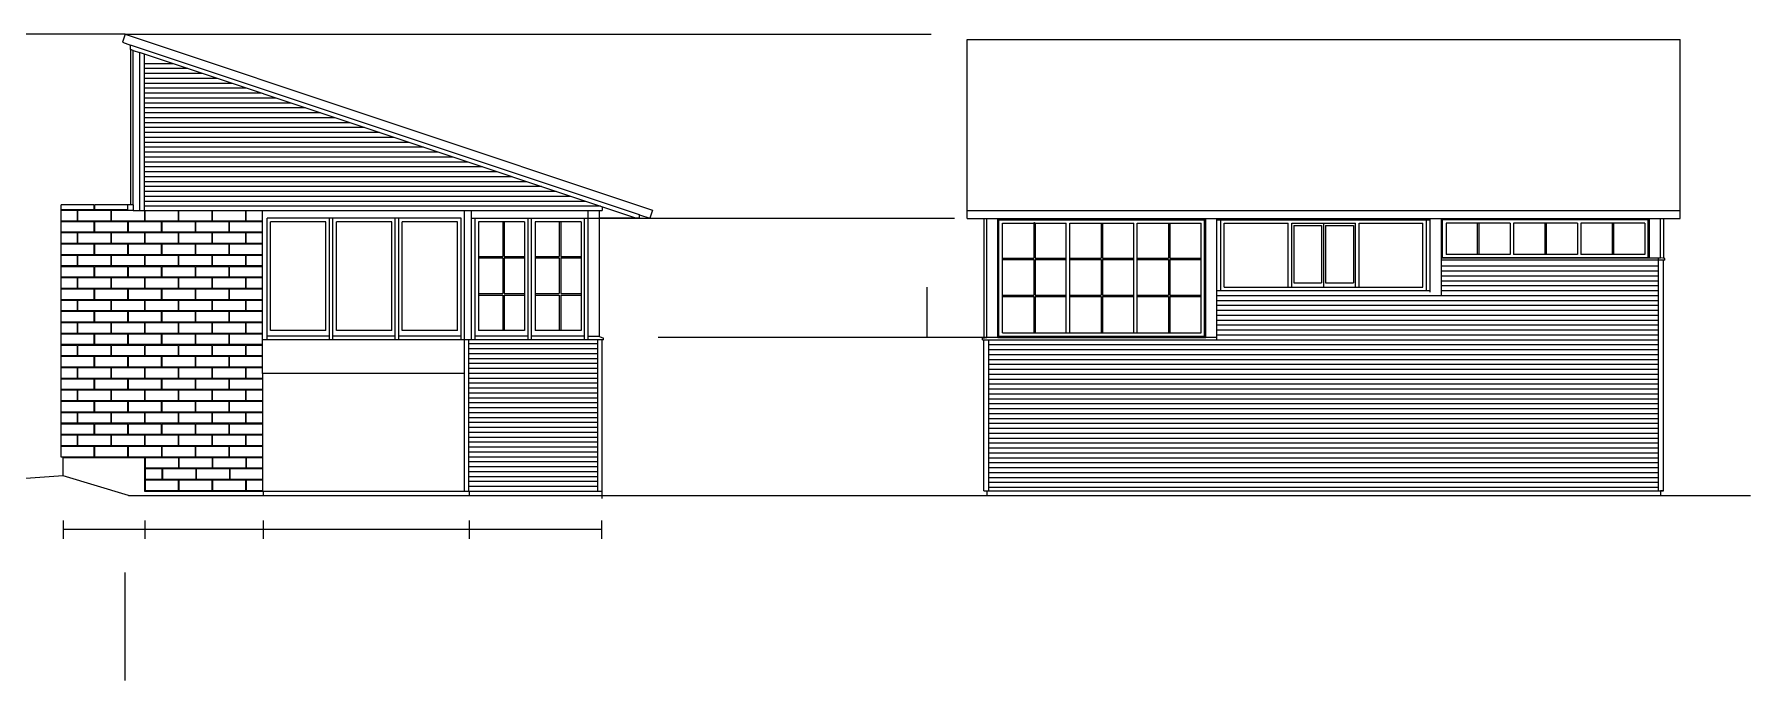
# Model space of a CAD drawing. Header units: inches. Extents: x 683 to 4751, y 1372 to 3815.
# Drawn here: x 3528 to 4751, y 1683 to 2143 of the extents above; entities that cross this region are included whole.
import ezdxf

# ---------------------------------------------------------------- set-up
doc = ezdxf.new("R2010")
doc.units = ezdxf.units.IN
doc.header["$MEASUREMENT"] = 0
for name, color, linetype in [('blocks', 251, 'Continuous'), ('e1', 253, 'Continuous'), ('e2', 251, 'Continuous'), ('glass', 172, 'Continuous'), ('millwork', 40, 'Continuous'), ('walls', 7, 'Continuous')]:
    doc.layers.add(name, color=color, linetype=linetype)

msp = doc.modelspace()

# ---------------------------------------------------------------- linework, layer by layer
at = {"layer": 'blocks'}
for p, q in [((3570.8, 2018.2), (3547.3, 2018.2)), ((3558.6, 2017.7), (3547.3, 2017.7)), ((3558.6, 2017.7), (3558.6, 2010.2)), ((3582.6, 2017.7), (3559.1, 2017.7)), ((3559.1, 2010.2), (3559.1, 2017.7)), ((3570.8, 2018.2), (3570.8, 2021.7)), ((3571.3, 2018.2), (3571.3, 2021.7)), ((3594.8, 2018.2), (3571.3, 2018.2)), ((3582.6, 2017.7), (3582.6, 2010.2)), ((3583.1, 2010.2), (3583.1, 2017.7)), ((3598.6, 2017.7), (3583.1, 2017.7)), ((3594.8, 2018.2), (3594.8, 2021.7)), ((3606.6, 2017.7), (3606.6, 2010.2)), ((3607.1, 2010.2), (3607.1, 2017.7)), ((3630.6, 2017.7), (3630.6, 2010.2)), ((3631.1, 2010.2), (3631.1, 2017.7)), ((3654.6, 2017.7), (3654.6, 2010.2)), ((3655.1, 2010.2), (3655.1, 2017.7)), ((3678.6, 2017.7), (3678.6, 2010.2)), ((3679.1, 2010.2), (3679.1, 2017.7)), ((3558.6, 2010.2), (3547.3, 2010.2)), ((3570.8, 2009.7), (3547.3, 2009.7)), ((3582.6, 2010.2), (3559.1, 2010.2)), ((3570.8, 2002.2), (3570.8, 2009.7)), ((3571.3, 2002.2), (3571.3, 2009.7)), ((3594.8, 2009.7), (3571.3, 2009.7)), ((3606.6, 2010.2), (3583.1, 2010.2)), ((3594.8, 2002.2), (3594.8, 2009.7)), ((3618.8, 2009.7), (3595.3, 2009.7)), ((3595.3, 2002.2), (3595.3, 2009.7)), ((3630.6, 2010.2), (3607.1, 2010.2)), ((3618.8, 2002.2), (3618.8, 2009.7)), ((3642.8, 2009.7), (3619.3, 2009.7)), ((3619.3, 2002.2), (3619.3, 2009.7)), ((3654.6, 2010.2), (3631.1, 2010.2)), ((3642.8, 2009.7), (3642.8, 2002.2)), ((3643.3, 2002.2), (3643.3, 2009.7)), ((3666.8, 2009.7), (3643.3, 2009.7)), ((3678.6, 2010.2), (3655.1, 2010.2)), ((3666.8, 2009.7), (3666.8, 2002.2)), ((3690.8, 2009.7), (3667.3, 2009.7)), ((3667.3, 2002.2), (3667.3, 2009.7)), ((3690.8, 2010.2), (3679.1, 2010.2)), ((3570.8, 2002.2), (3547.3, 2002.2)), ((3558.6, 2001.7), (3547.3, 2001.7)), ((3558.6, 1994.2), (3547.3, 1994.2)), ((3570.8, 1993.7), (3547.3, 1993.7)), ((3558.6, 2001.7), (3558.6, 1994.2)), ((3582.6, 2001.7), (3559.1, 2001.7)), ((3559.1, 1994.2), (3559.1, 2001.7)), ((3582.6, 1994.2), (3559.1, 1994.2)), ((3570.8, 1986.2), (3570.8, 1993.7)), ((3594.8, 2002.2), (3571.3, 2002.2)), ((3571.3, 1986.2), (3571.3, 1993.7)), ((3594.8, 1993.7), (3571.3, 1993.7)), ((3582.6, 2001.7), (3582.6, 1994.2)), ((3606.6, 2001.7), (3583.1, 2001.7)), ((3583.1, 1994.2), (3583.1, 2001.7)), ((3606.6, 1994.2), (3583.1, 1994.2)), ((3594.8, 1986.2), (3594.8, 1993.7)), ((3618.8, 2002.2), (3595.3, 2002.2)), ((3618.8, 1993.7), (3595.3, 1993.7)), ((3595.3, 1986.2), (3595.3, 1993.7)), ((3606.6, 2001.7), (3606.6, 1994.2)), ((3607.1, 1994.2), (3607.1, 2001.7)), ((3630.6, 2001.7), (3607.1, 2001.7)), ((3630.6, 1994.2), (3607.1, 1994.2)), ((3618.8, 1986.2), (3618.8, 1993.7)), ((3642.8, 2002.2), (3619.3, 2002.2)), ((3642.8, 1993.7), (3619.3, 1993.7)), ((3619.3, 1986.2), (3619.3, 1993.7)), ((3630.6, 2001.7), (3630.6, 1994.2)), ((3654.6, 2001.7), (3631.1, 2001.7)), ((3631.1, 1994.2), (3631.1, 2001.7)), ((3654.6, 1994.2), (3631.1, 1994.2)), ((3642.8, 1993.7), (3642.8, 1986.2)), ((3666.8, 2002.2), (3643.3, 2002.2)), ((3643.3, 1986.2), (3643.3, 1993.7)), ((3666.8, 1993.7), (3643.3, 1993.7)), ((3654.6, 2001.7), (3654.6, 1994.2)), ((3678.6, 2001.7), (3655.1, 2001.7)), ((3655.1, 1994.2), (3655.1, 2001.7)), ((3678.6, 1994.2), (3655.1, 1994.2)), ((3666.8, 1993.7), (3666.8, 1986.2)), ((3690.8, 2002.2), (3667.3, 2002.2)), ((3690.8, 1993.7), (3667.3, 1993.7)), ((3667.3, 1986.2), (3667.3, 1993.7)), ((3678.6, 2001.7), (3678.6, 1994.2)), ((3690.8, 2001.7), (3679.1, 2001.7)), ((3679.1, 1994.2), (3679.1, 2001.7)), ((3690.8, 1994.2), (3679.1, 1994.2)), ((3570.8, 1986.2), (3547.3, 1986.2)), ((3558.6, 1985.7), (3547.3, 1985.7)), ((3558.6, 1985.7), (3558.6, 1978.2)), ((3582.6, 1985.7), (3559.1, 1985.7)), ((3559.1, 1978.2), (3559.1, 1985.7)), ((3594.8, 1986.2), (3571.3, 1986.2)), ((3582.6, 1985.7), (3582.6, 1978.2)), ((3606.6, 1985.7), (3583.1, 1985.7)), ((3583.1, 1978.2), (3583.1, 1985.7)), ((3618.8, 1986.2), (3595.3, 1986.2)), ((3606.6, 1985.7), (3606.6, 1978.2)), ((3607.1, 1978.2), (3607.1, 1985.7)), ((3630.6, 1985.7), (3607.1, 1985.7)), ((3642.8, 1986.2), (3619.3, 1986.2)), ((3630.6, 1985.7), (3630.6, 1978.2)), ((3654.6, 1985.7), (3631.1, 1985.7)), ((3631.1, 1978.2), (3631.1, 1985.7)), ((3666.8, 1986.2), (3643.3, 1986.2)), ((3654.6, 1985.7), (3654.6, 1978.2)), ((3678.6, 1985.7), (3655.1, 1985.7)), ((3655.1, 1978.2), (3655.1, 1985.7)), ((3690.8, 1986.2), (3667.3, 1986.2)), ((3678.6, 1985.7), (3678.6, 1978.2)), ((3690.8, 1985.7), (3679.1, 1985.7)), ((3679.1, 1978.2), (3679.1, 1985.7)), ((3558.6, 1978.2), (3547.3, 1978.2)), ((3570.8, 1977.7), (3547.3, 1977.7)), ((3570.8, 1970.2), (3547.3, 1970.2)), ((3558.6, 1969.7), (3547.3, 1969.7)), ((3558.6, 1969.7), (3558.6, 1962.2)), ((3582.6, 1978.2), (3559.1, 1978.2)), ((3582.6, 1969.7), (3559.1, 1969.7)), ((3559.1, 1962.2), (3559.1, 1969.7)), ((3570.8, 1970.2), (3570.8, 1977.7)), ((3571.3, 1970.2), (3571.3, 1977.7)), ((3594.8, 1977.7), (3571.3, 1977.7)), ((3594.8, 1970.2), (3571.3, 1970.2)), ((3582.6, 1969.7), (3582.6, 1962.2)), ((3606.6, 1978.2), (3583.1, 1978.2)), ((3606.6, 1969.7), (3583.1, 1969.7)), ((3583.1, 1962.2), (3583.1, 1969.7)), ((3594.8, 1970.2), (3594.8, 1977.7)), ((3618.8, 1977.7), (3595.3, 1977.7)), ((3595.3, 1970.2), (3595.3, 1977.7)), ((3618.8, 1970.2), (3595.3, 1970.2)), ((3606.6, 1969.7), (3606.6, 1962.2)), ((3630.6, 1978.2), (3607.1, 1978.2)), ((3607.1, 1962.2), (3607.1, 1969.7)), ((3630.6, 1969.7), (3607.1, 1969.7)), ((3618.8, 1970.2), (3618.8, 1977.7)), ((3619.3, 1970.2), (3619.3, 1977.7)), ((3642.8, 1977.7), (3619.3, 1977.7)), ((3642.8, 1970.2), (3619.3, 1970.2)), ((3630.6, 1969.7), (3630.6, 1962.2)), ((3654.6, 1978.2), (3631.1, 1978.2)), ((3654.6, 1969.7), (3631.1, 1969.7)), ((3631.1, 1962.2), (3631.1, 1969.7)), ((3642.8, 1977.7), (3642.8, 1970.2)), ((3643.3, 1970.2), (3643.3, 1977.7)), ((3666.8, 1977.7), (3643.3, 1977.7)), ((3666.8, 1970.2), (3643.3, 1970.2)), ((3654.6, 1969.7), (3654.6, 1962.2)), ((3678.6, 1978.2), (3655.1, 1978.2)), ((3678.6, 1969.7), (3655.1, 1969.7)), ((3655.1, 1962.2), (3655.1, 1969.7)), ((3666.8, 1977.7), (3666.8, 1970.2)), ((3690.8, 1977.7), (3667.3, 1977.7)), ((3667.3, 1970.2), (3667.3, 1977.7)), ((3690.8, 1970.2), (3667.3, 1970.2)), ((3678.6, 1969.7), (3678.6, 1962.2)), ((3690.8, 1978.2), (3679.1, 1978.2)), ((3690.8, 1969.7), (3679.1, 1969.7)), ((3679.1, 1962.2), (3679.1, 1969.7)), ((3558.6, 1962.2), (3547.3, 1962.2)), ((3570.8, 1961.7), (3547.3, 1961.7)), ((3582.6, 1962.2), (3559.1, 1962.2)), ((3570.8, 1954.2), (3570.8, 1961.7)), ((3571.3, 1954.2), (3571.3, 1961.7)), ((3594.8, 1961.7), (3571.3, 1961.7)), ((3606.6, 1962.2), (3583.1, 1962.2)), ((3594.8, 1954.2), (3594.8, 1961.7)), ((3618.8, 1961.7), (3595.3, 1961.7)), ((3595.3, 1954.2), (3595.3, 1961.7)), ((3630.6, 1962.2), (3607.1, 1962.2)), ((3618.8, 1954.2), (3618.8, 1961.7)), ((3642.8, 1961.7), (3619.3, 1961.7)), ((3619.3, 1954.2), (3619.3, 1961.7)), ((3654.6, 1962.2), (3631.1, 1962.2)), ((3642.8, 1961.7), (3642.8, 1954.2)), ((3643.3, 1954.2), (3643.3, 1961.7)), ((3666.8, 1961.7), (3643.3, 1961.7)), ((3678.6, 1962.2), (3655.1, 1962.2)), ((3666.8, 1961.7), (3666.8, 1954.2)), ((3690.8, 1961.7), (3667.3, 1961.7)), ((3667.3, 1954.2), (3667.3, 1961.7)), ((3690.8, 1962.2), (3679.1, 1962.2)), ((3570.8, 1954.2), (3547.3, 1954.2)), ((3558.6, 1953.7), (3547.3, 1953.7)), ((3558.6, 1946.2), (3547.3, 1946.2)), ((3570.8, 1945.7), (3547.3, 1945.7)), ((3558.6, 1953.7), (3558.6, 1946.2)), ((3582.6, 1953.7), (3559.1, 1953.7)), ((3559.1, 1946.2), (3559.1, 1953.7)), ((3582.6, 1946.2), (3559.1, 1946.2)), ((3570.8, 1938.2), (3570.8, 1945.7)), ((3594.8, 1954.2), (3571.3, 1954.2)), ((3571.3, 1938.2), (3571.3, 1945.7)), ((3594.8, 1945.7), (3571.3, 1945.7)), ((3582.6, 1953.7), (3582.6, 1946.2)), ((3606.6, 1953.7), (3583.1, 1953.7)), ((3583.1, 1946.2), (3583.1, 1953.7)), ((3606.6, 1946.2), (3583.1, 1946.2)), ((3594.8, 1938.2), (3594.8, 1945.7)), ((3618.8, 1954.2), (3595.3, 1954.2)), ((3618.8, 1945.7), (3595.3, 1945.7)), ((3595.3, 1938.2), (3595.3, 1945.7)), ((3606.6, 1953.7), (3606.6, 1946.2)), ((3607.1, 1946.2), (3607.1, 1953.7)), ((3630.6, 1953.7), (3607.1, 1953.7)), ((3630.6, 1946.2), (3607.1, 1946.2)), ((3618.8, 1938.2), (3618.8, 1945.7)), ((3642.8, 1954.2), (3619.3, 1954.2)), ((3642.8, 1945.7), (3619.3, 1945.7)), ((3619.3, 1938.2), (3619.3, 1945.7)), ((3630.6, 1953.7), (3630.6, 1946.2)), ((3654.6, 1953.7), (3631.1, 1953.7)), ((3631.1, 1946.2), (3631.1, 1953.7)), ((3654.6, 1946.2), (3631.1, 1946.2)), ((3642.8, 1945.7), (3642.8, 1938.2)), ((3666.8, 1954.2), (3643.3, 1954.2)), ((3643.3, 1938.2), (3643.3, 1945.7)), ((3666.8, 1945.7), (3643.3, 1945.7)), ((3654.6, 1953.7), (3654.6, 1946.2)), ((3678.6, 1953.7), (3655.1, 1953.7)), ((3655.1, 1946.2), (3655.1, 1953.7)), ((3678.6, 1946.2), (3655.1, 1946.2)), ((3666.8, 1945.7), (3666.8, 1938.2)), ((3690.8, 1954.2), (3667.3, 1954.2)), ((3690.8, 1945.7), (3667.3, 1945.7)), ((3667.3, 1938.2), (3667.3, 1945.7)), ((3678.6, 1953.7), (3678.6, 1946.2)), ((3690.8, 1953.7), (3679.1, 1953.7)), ((3679.1, 1946.2), (3679.1, 1953.7)), ((3690.8, 1946.2), (3679.1, 1946.2)), ((3570.8, 1938.2), (3547.3, 1938.2)), ((3558.6, 1937.7), (3547.3, 1937.7)), ((3558.6, 1937.7), (3558.6, 1930.2)), ((3582.6, 1937.7), (3559.1, 1937.7)), ((3559.1, 1930.2), (3559.1, 1937.7)), ((3594.8, 1938.2), (3571.3, 1938.2)), ((3582.6, 1937.7), (3582.6, 1930.2)), ((3606.6, 1937.7), (3583.1, 1937.7)), ((3583.1, 1930.2), (3583.1, 1937.7)), ((3618.8, 1938.2), (3595.3, 1938.2)), ((3606.6, 1937.7), (3606.6, 1930.2)), ((3607.1, 1930.2), (3607.1, 1937.7)), ((3630.6, 1937.7), (3607.1, 1937.7)), ((3642.8, 1938.2), (3619.3, 1938.2)), ((3630.6, 1937.7), (3630.6, 1930.2)), ((3654.6, 1937.7), (3631.1, 1937.7)), ((3631.1, 1930.2), (3631.1, 1937.7)), ((3666.8, 1938.2), (3643.3, 1938.2)), ((3654.6, 1937.7), (3654.6, 1930.2)), ((3678.6, 1937.7), (3655.1, 1937.7)), ((3655.1, 1930.2), (3655.1, 1937.7)), ((3690.8, 1938.2), (3667.3, 1938.2)), ((3678.6, 1937.7), (3678.6, 1930.2)), ((3690.8, 1937.7), (3679.1, 1937.7)), ((3679.1, 1930.2), (3679.1, 1937.7)), ((3558.6, 1930.2), (3547.3, 1930.2)), ((3570.8, 1929.7), (3547.3, 1929.7)), ((3570.8, 1922.2), (3547.3, 1922.2)), ((3558.6, 1921.7), (3547.3, 1921.7)), ((3558.6, 1921.7), (3558.6, 1914.2)), ((3582.6, 1930.2), (3559.1, 1930.2)), ((3582.6, 1921.7), (3559.1, 1921.7)), ((3559.1, 1914.2), (3559.1, 1921.7)), ((3570.8, 1922.2), (3570.8, 1929.7)), ((3571.3, 1922.2), (3571.3, 1929.7)), ((3594.8, 1929.7), (3571.3, 1929.7)), ((3594.8, 1922.2), (3571.3, 1922.2)), ((3582.6, 1921.7), (3582.6, 1914.2)), ((3606.6, 1930.2), (3583.1, 1930.2)), ((3606.6, 1921.7), (3583.1, 1921.7)), ((3583.1, 1914.2), (3583.1, 1921.7)), ((3594.8, 1922.2), (3594.8, 1929.7)), ((3618.8, 1929.7), (3595.3, 1929.7)), ((3595.3, 1922.2), (3595.3, 1929.7)), ((3618.8, 1922.2), (3595.3, 1922.2)), ((3606.6, 1921.7), (3606.6, 1914.2)), ((3630.6, 1930.2), (3607.1, 1930.2)), ((3607.1, 1914.2), (3607.1, 1921.7)), ((3630.6, 1921.7), (3607.1, 1921.7)), ((3618.8, 1922.2), (3618.8, 1929.7)), ((3642.8, 1929.7), (3619.3, 1929.7)), ((3619.3, 1922.2), (3619.3, 1929.7)), ((3642.8, 1922.2), (3619.3, 1922.2)), ((3630.6, 1921.7), (3630.6, 1914.2)), ((3654.6, 1930.2), (3631.1, 1930.2)), ((3654.6, 1921.7), (3631.1, 1921.7)), ((3631.1, 1914.2), (3631.1, 1921.7)), ((3642.8, 1929.7), (3642.8, 1922.2)), ((3643.3, 1922.2), (3643.3, 1929.7)), ((3666.8, 1929.7), (3643.3, 1929.7)), ((3666.8, 1922.2), (3643.3, 1922.2)), ((3654.6, 1921.7), (3654.6, 1914.2)), ((3678.6, 1930.2), (3655.1, 1930.2)), ((3678.6, 1921.7), (3655.1, 1921.7)), ((3655.1, 1914.2), (3655.1, 1921.7)), ((3666.8, 1929.7), (3666.8, 1922.2)), ((3690.8, 1929.7), (3667.3, 1929.7)), ((3667.3, 1922.2), (3667.3, 1929.7)), ((3690.8, 1922.2), (3667.3, 1922.2)), ((3678.6, 1921.7), (3678.6, 1914.2)), ((3690.8, 1930.2), (3679.1, 1930.2)), ((3690.8, 1921.7), (3679.1, 1921.7)), ((3679.1, 1914.2), (3679.1, 1921.7)), ((3558.6, 1914.2), (3547.3, 1914.2)), ((3570.8, 1913.7), (3547.3, 1913.7)), ((3582.6, 1914.2), (3559.1, 1914.2)), ((3570.8, 1906.2), (3570.8, 1913.7)), ((3571.3, 1906.2), (3571.3, 1913.7)), ((3594.8, 1913.7), (3571.3, 1913.7)), ((3606.6, 1914.2), (3583.1, 1914.2)), ((3594.8, 1906.2), (3594.8, 1913.7)), ((3618.8, 1913.7), (3595.3, 1913.7)), ((3595.3, 1906.2), (3595.3, 1913.7)), ((3630.6, 1914.2), (3607.1, 1914.2)), ((3618.8, 1906.2), (3618.8, 1913.7)), ((3642.8, 1913.7), (3619.3, 1913.7)), ((3619.3, 1906.2), (3619.3, 1913.7)), ((3654.6, 1914.2), (3631.1, 1914.2)), ((3642.8, 1913.7), (3642.8, 1906.2)), ((3643.3, 1906.2), (3643.3, 1913.7)), ((3666.8, 1913.7), (3643.3, 1913.7)), ((3678.6, 1914.2), (3655.1, 1914.2)), ((3666.8, 1913.7), (3666.8, 1906.2)), ((3690.8, 1913.7), (3667.3, 1913.7)), ((3667.3, 1906.2), (3667.3, 1913.7)), ((3690.8, 1914.2), (3679.1, 1914.2)), ((3570.8, 1906.2), (3547.3, 1906.2)), ((3558.6, 1905.7), (3547.3, 1905.7)), ((3558.6, 1898.2), (3547.3, 1898.2)), ((3570.8, 1897.7), (3547.3, 1897.7)), ((3558.6, 1905.7), (3558.6, 1898.2)), ((3559.1, 1898.2), (3559.1, 1905.7)), ((3582.6, 1905.7), (3559.1, 1905.7)), ((3582.6, 1898.2), (3559.1, 1898.2)), ((3570.8, 1890.2), (3570.8, 1897.7)), ((3594.8, 1906.2), (3571.3, 1906.2)), ((3571.3, 1890.2), (3571.3, 1897.7)), ((3594.8, 1897.7), (3571.3, 1897.7)), ((3582.6, 1905.7), (3582.6, 1898.2)), ((3583.1, 1898.2), (3583.1, 1905.7)), ((3606.6, 1905.7), (3583.1, 1905.7)), ((3606.6, 1898.2), (3583.1, 1898.2)), ((3594.8, 1890.2), (3594.8, 1897.7)), ((3618.8, 1906.2), (3595.3, 1906.2)), ((3618.8, 1897.7), (3595.3, 1897.7)), ((3595.3, 1890.2), (3595.3, 1897.7)), ((3606.6, 1905.7), (3606.6, 1898.2)), ((3607.1, 1898.2), (3607.1, 1905.7)), ((3630.6, 1905.7), (3607.1, 1905.7)), ((3630.6, 1898.2), (3607.1, 1898.2)), ((3618.8, 1890.2), (3618.8, 1897.7)), ((3642.8, 1906.2), (3619.3, 1906.2)), ((3642.8, 1897.7), (3619.3, 1897.7)), ((3619.3, 1890.2), (3619.3, 1897.7)), ((3630.6, 1905.7), (3630.6, 1898.2)), ((3631.1, 1898.2), (3631.1, 1905.7)), ((3654.6, 1905.7), (3631.1, 1905.7)), ((3654.6, 1898.2), (3631.1, 1898.2)), ((3642.8, 1897.7), (3642.8, 1890.2)), ((3666.8, 1906.2), (3643.3, 1906.2)), ((3643.3, 1890.2), (3643.3, 1897.7)), ((3666.8, 1897.7), (3643.3, 1897.7)), ((3654.6, 1905.7), (3654.6, 1898.2)), ((3655.1, 1898.2), (3655.1, 1905.7)), ((3678.6, 1905.7), (3655.1, 1905.7)), ((3678.6, 1898.2), (3655.1, 1898.2)), ((3666.8, 1897.7), (3666.8, 1890.2)), ((3690.8, 1906.2), (3667.3, 1906.2)), ((3690.8, 1897.7), (3667.3, 1897.7)), ((3667.3, 1890.2), (3667.3, 1897.7)), ((3678.6, 1905.7), (3678.6, 1898.2)), ((3679.1, 1898.2), (3679.1, 1905.7)), ((3690.8, 1905.7), (3679.1, 1905.7)), ((3690.8, 1898.2), (3679.1, 1898.2)), ((3570.8, 1890.2), (3547.3, 1890.2)), ((3558.6, 1889.7), (3547.3, 1889.7)), ((3558.6, 1889.7), (3558.6, 1882.2)), ((3582.6, 1889.7), (3559.1, 1889.7)), ((3559.1, 1882.2), (3559.1, 1889.7)), ((3594.8, 1890.2), (3571.3, 1890.2)), ((3582.6, 1889.7), (3582.6, 1882.2)), ((3606.6, 1889.7), (3583.1, 1889.7)), ((3583.1, 1882.2), (3583.1, 1889.7)), ((3618.8, 1890.2), (3595.3, 1890.2)), ((3606.6, 1889.7), (3606.6, 1882.2)), ((3607.1, 1882.2), (3607.1, 1889.7)), ((3630.6, 1889.7), (3607.1, 1889.7)), ((3642.8, 1890.2), (3619.3, 1890.2)), ((3630.6, 1889.7), (3630.6, 1882.2)), ((3654.6, 1889.7), (3631.1, 1889.7)), ((3631.1, 1882.2), (3631.1, 1889.7)), ((3666.8, 1890.2), (3643.3, 1890.2)), ((3654.6, 1889.7), (3654.6, 1882.2)), ((3678.6, 1889.7), (3655.1, 1889.7)), ((3655.1, 1882.2), (3655.1, 1889.7)), ((3690.8, 1890.2), (3667.3, 1890.2)), ((3678.6, 1889.7), (3678.6, 1882.2)), ((3690.8, 1889.7), (3679.1, 1889.7)), ((3679.1, 1882.2), (3679.1, 1889.7)), ((3558.6, 1882.2), (3547.3, 1882.2)), ((3570.8, 1881.7), (3547.3, 1881.7)), ((3570.8, 1874.2), (3547.3, 1874.2)), ((3558.6, 1873.7), (3547.3, 1873.7)), ((3558.6, 1873.7), (3558.6, 1866.2)), ((3582.6, 1882.2), (3559.1, 1882.2)), ((3582.6, 1873.7), (3559.1, 1873.7)), ((3559.1, 1866.2), (3559.1, 1873.7)), ((3570.8, 1874.2), (3570.8, 1881.7)), ((3571.3, 1874.2), (3571.3, 1881.7)), ((3594.8, 1881.7), (3571.3, 1881.7)), ((3594.8, 1874.2), (3571.3, 1874.2)), ((3582.6, 1873.7), (3582.6, 1866.2)), ((3606.6, 1882.2), (3583.1, 1882.2)), ((3606.6, 1873.7), (3583.1, 1873.7)), ((3583.1, 1866.2), (3583.1, 1873.7)), ((3594.8, 1874.2), (3594.8, 1881.7)), ((3618.8, 1881.7), (3595.3, 1881.7)), ((3595.3, 1874.2), (3595.3, 1881.7)), ((3618.8, 1874.2), (3595.3, 1874.2)), ((3606.6, 1873.7), (3606.6, 1866.2)), ((3630.6, 1882.2), (3607.1, 1882.2)), ((3607.1, 1866.2), (3607.1, 1873.7)), ((3630.6, 1873.7), (3607.1, 1873.7)), ((3618.8, 1874.2), (3618.8, 1881.7)), ((3642.8, 1881.7), (3619.3, 1881.7)), ((3619.3, 1874.2), (3619.3, 1881.7)), ((3642.8, 1874.2), (3619.3, 1874.2)), ((3630.6, 1873.7), (3630.6, 1866.2)), ((3654.6, 1882.2), (3631.1, 1882.2)), ((3654.6, 1873.7), (3631.1, 1873.7)), ((3631.1, 1866.2), (3631.1, 1873.7)), ((3642.8, 1881.7), (3642.8, 1874.2)), ((3643.3, 1874.2), (3643.3, 1881.7)), ((3666.8, 1881.7), (3643.3, 1881.7)), ((3666.8, 1874.2), (3643.3, 1874.2)), ((3654.6, 1873.7), (3654.6, 1866.2)), ((3678.6, 1882.2), (3655.1, 1882.2)), ((3678.6, 1873.7), (3655.1, 1873.7)), ((3655.1, 1866.2), (3655.1, 1873.7)), ((3666.8, 1881.7), (3666.8, 1874.2)), ((3690.8, 1881.7), (3667.3, 1881.7)), ((3667.3, 1874.2), (3667.3, 1881.7)), ((3690.8, 1874.2), (3667.3, 1874.2)), ((3678.6, 1873.7), (3678.6, 1866.2)), ((3690.8, 1882.2), (3679.1, 1882.2)), ((3690.8, 1873.7), (3679.1, 1873.7)), ((3679.1, 1866.2), (3679.1, 1873.7)), ((3558.6, 1866.2), (3547.3, 1866.2)), ((3570.8, 1865.7), (3547.3, 1865.7)), ((3570.8, 1858.2), (3547.3, 1858.2)), ((3582.6, 1866.2), (3559.1, 1866.2)), ((3570.8, 1858.2), (3570.8, 1865.7)), ((3571.3, 1858.2), (3571.3, 1865.7)), ((3594.8, 1865.7), (3571.3, 1865.7)), ((3594.8, 1858.2), (3571.3, 1858.2)), ((3606.6, 1866.2), (3583.1, 1866.2)), ((3594.8, 1858.2), (3594.8, 1865.7)), ((3618.8, 1865.7), (3595.3, 1865.7)), ((3595.3, 1858.2), (3595.3, 1865.7)), ((3618.8, 1858.2), (3595.3, 1858.2)), ((3630.6, 1866.2), (3607.1, 1866.2)), ((3618.8, 1858.2), (3618.8, 1865.7)), ((3642.8, 1865.7), (3619.3, 1865.7)), ((3619.3, 1858.2), (3619.3, 1865.7)), ((3642.8, 1858.2), (3619.3, 1858.2)), ((3654.6, 1866.2), (3631.1, 1866.2)), ((3642.8, 1865.7), (3642.8, 1858.2)), ((3643.3, 1858.2), (3643.3, 1865.7)), ((3666.8, 1865.7), (3643.3, 1865.7)), ((3666.8, 1858.2), (3643.3, 1858.2)), ((3678.6, 1866.2), (3655.1, 1866.2)), ((3666.8, 1865.7), (3666.8, 1858.2)), ((3690.8, 1865.7), (3667.3, 1865.7)), ((3667.3, 1858.2), (3667.3, 1865.7)), ((3690.8, 1858.2), (3667.3, 1858.2)), ((3690.8, 1866.2), (3679.1, 1866.2)), ((3558.6, 1857.7), (3547.3, 1857.7)), ((3558.6, 1850.2), (3547.3, 1850.2)), ((3570.8, 1849.7), (3547.3, 1849.7)), ((3558.6, 1857.7), (3558.6, 1850.2)), ((3582.6, 1857.7), (3559.1, 1857.7)), ((3559.1, 1850.2), (3559.1, 1857.7)), ((3582.6, 1850.2), (3559.1, 1850.2)), ((3570.8, 1842.2), (3570.8, 1849.7)), ((3571.3, 1842.2), (3571.3, 1849.7)), ((3594.8, 1849.7), (3571.3, 1849.7)), ((3582.6, 1857.7), (3582.6, 1850.2)), ((3606.6, 1857.7), (3583.1, 1857.7)), ((3583.1, 1850.2), (3583.1, 1857.7)), ((3606.6, 1850.2), (3583.1, 1850.2)), ((3594.8, 1842.2), (3594.8, 1849.7)), ((3618.8, 1849.7), (3595.3, 1849.7)), ((3595.3, 1842.2), (3595.3, 1849.7)), ((3606.6, 1857.7), (3606.6, 1850.2)), ((3607.1, 1850.2), (3607.1, 1857.7)), ((3630.6, 1857.7), (3607.1, 1857.7)), ((3630.6, 1850.2), (3607.1, 1850.2)), ((3618.8, 1849.7), (3618.8, 1842.2)), ((3642.8, 1849.7), (3619.3, 1849.7)), ((3619.3, 1842.2), (3619.3, 1849.7)), ((3630.6, 1857.7), (3630.6, 1850.2)), ((3654.6, 1857.7), (3631.1, 1857.7)), ((3631.1, 1850.2), (3631.1, 1857.7)), ((3654.6, 1850.2), (3631.1, 1850.2)), ((3642.8, 1849.7), (3642.8, 1842.2)), ((3643.3, 1842.2), (3643.3, 1849.7)), ((3666.8, 1849.7), (3643.3, 1849.7)), ((3654.6, 1857.7), (3654.6, 1850.2)), ((3678.6, 1857.7), (3655.1, 1857.7)), ((3655.1, 1850.2), (3655.1, 1857.7)), ((3678.6, 1850.2), (3655.1, 1850.2)), ((3666.8, 1849.7), (3666.8, 1842.2)), ((3690.8, 1849.7), (3667.3, 1849.7)), ((3667.3, 1842.2), (3667.3, 1849.7)), ((3678.6, 1857.7), (3678.6, 1850.2)), ((3679.1, 1850.2), (3679.1, 1857.7)), ((3690.8, 1857.7), (3679.1, 1857.7)), ((3690.8, 1850.2), (3679.1, 1850.2)), ((3570.8, 1842.2), (3547.3, 1842.2)), ((3594.8, 1842.2), (3571.3, 1842.2)), ((3618.8, 1842.2), (3595.3, 1842.2)), ((3607.3, 1834.2), (3607.3, 1841.7)), ((3630.8, 1841.7), (3607.3, 1841.7)), ((3630.8, 1834.2), (3607.3, 1834.2)), ((3607.3, 1826.2), (3607.3, 1833.7)), ((3619.1, 1833.7), (3607.3, 1833.7)), ((3619.1, 1833.7), (3619.1, 1826.2)), ((3642.8, 1842.2), (3619.3, 1842.2)), ((3619.6, 1826.2), (3619.6, 1833.7)), ((3643.1, 1833.7), (3619.6, 1833.7)), ((3630.8, 1841.7), (3630.8, 1834.2)), ((3654.8, 1841.7), (3631.3, 1841.7)), ((3631.3, 1834.2), (3631.3, 1841.7)), ((3654.8, 1834.2), (3631.3, 1834.2)), ((3643.1, 1833.7), (3643.1, 1826.2)), ((3666.8, 1842.2), (3643.3, 1842.2)), ((3643.6, 1826.2), (3643.6, 1833.7)), ((3667.1, 1833.7), (3643.6, 1833.7)), ((3654.8, 1841.7), (3654.8, 1834.2)), ((3678.8, 1841.7), (3655.3, 1841.7)), ((3655.3, 1834.2), (3655.3, 1841.7)), ((3678.8, 1834.2), (3655.3, 1834.2)), ((3667.1, 1833.7), (3667.1, 1826.2)), ((3690.8, 1842.2), (3667.3, 1842.2)), ((3690.8, 1833.7), (3667.6, 1833.7)), ((3667.6, 1826.2), (3667.6, 1833.7)), ((3678.8, 1841.7), (3678.8, 1834.2)), ((3679.3, 1834.2), (3679.3, 1841.7)), ((3690.8, 1841.7), (3679.3, 1841.7)), ((3690.8, 1834.2), (3679.3, 1834.2)), ((3619.1, 1826.2), (3607.3, 1826.2)), ((3607.3, 1818.2), (3607.3, 1825.7)), ((3630.8, 1825.7), (3607.3, 1825.7)), ((3643.1, 1826.2), (3619.6, 1826.2)), ((3630.8, 1818.2), (3630.8, 1825.7)), ((3654.8, 1825.7), (3631.3, 1825.7)), ((3631.3, 1818.2), (3631.3, 1825.7)), ((3667.1, 1826.2), (3643.6, 1826.2)), ((3654.8, 1818.2), (3654.8, 1825.7)), ((3678.8, 1825.7), (3655.3, 1825.7)), ((3655.3, 1818.2), (3655.3, 1825.7)), ((3690.8, 1826.2), (3667.6, 1826.2)), ((3678.8, 1818.2), (3678.8, 1825.7)), ((3679.3, 1818.2), (3679.3, 1825.7)), ((3690.8, 1825.7), (3679.3, 1825.7)), ((3630.8, 1818.2), (3607.3, 1818.2)), ((3654.8, 1818.2), (3631.3, 1818.2)), ((3678.8, 1818.2), (3655.3, 1818.2)), ((3690.8, 1818.2), (3679.3, 1818.2))]:
    msp.add_line(p, q, dxfattribs=at)
at = {"layer": 'e1'}
for p, q in [((3598.6, 2131.7), (3603.1, 2130.2)), ((3603.1, 2130.2), (3603.1, 2017.7)), ((3598.6, 2021.7), (3598.6, 2017.7)), ((3598.6, 2017.7), (3932.6, 2017.7)), ((3690.8, 1901.7), (3690.8, 2017.7)), ((3922.6, 1925.7), (3922.6, 2017.7)), ((3930.6, 2012.2), (3930.6, 2017.7)), ((4192.5, 2017.7), (4700.5, 2017.7)), ((3959.1, 2012.2), (3930.6, 2012.2)), ((4192.5, 2012), (4700.5, 2012)), ((4214.5, 1927.2), (4214.5, 2012)), ((4362.5, 1927.2), (4362.5, 2012)), ((4370.5, 1925.7), (4370.5, 2012)), ((4522.4, 1959.6), (4522.4, 2012)), ((4530.4, 1957), (4530.4, 2012)), ((4678.5, 1983.9), (4678.5, 2012)), ((4522.4, 1960.6), (4370.5, 1960.6)), ((3933.6, 1925.7), (3834.6, 1925.7)), ((3834.6, 1901.7), (3834.6, 1925.7)), ((4370.5, 1927.2), (4164, 1927.2)), ((4203.5, 1925.7), (4370.5, 1925.7)), ((4214.5, 1927.2), (4362.5, 1927.2))]:
    msp.add_line(p, q, dxfattribs=at)
at = {"layer": 'e2'}
for p, q in [((3959.1, 2014.7), (3596.6, 2135.5)), ((3596.6, 2132.3), (3596.6, 2021.7)), ((3957.2, 2012.1), (3603.1, 2130.2)), ((3606.6, 2017.7), (3606.6, 2129)), ((3626.9, 2122.2), (3606.6, 2122.2)), ((3637.4, 2118.7), (3606.6, 2118.7)), ((3647.9, 2115.2), (3606.6, 2115.2)), ((3658.4, 2111.7), (3606.6, 2111.7)), ((3668.9, 2108.2), (3606.6, 2108.2)), ((3679.4, 2104.7), (3606.6, 2104.7)), ((3689.9, 2101.2), (3606.6, 2101.2)), ((3700.4, 2097.7), (3606.6, 2097.7)), ((3710.9, 2094.2), (3606.6, 2094.2)), ((3721.4, 2090.7), (3606.6, 2090.7)), ((3731.9, 2087.2), (3606.6, 2087.2)), ((3742.4, 2083.7), (3606.6, 2083.7)), ((3752.9, 2080.2), (3606.6, 2080.2)), ((3763.4, 2076.7), (3606.6, 2076.7)), ((3773.9, 2073.2), (3606.6, 2073.2)), ((3784.4, 2069.7), (3606.6, 2069.7)), ((3794.9, 2066.2), (3606.6, 2066.2)), ((3805.4, 2062.7), (3606.6, 2062.7)), ((3815.9, 2059.2), (3606.6, 2059.2)), ((3826.4, 2055.7), (3606.6, 2055.7)), ((3836.9, 2052.2), (3606.6, 2052.2)), ((3847.4, 2048.7), (3606.6, 2048.7)), ((3857.9, 2045.2), (3606.6, 2045.2)), ((3868.4, 2041.7), (3606.6, 2041.7)), ((3878.9, 2038.2), (3606.6, 2038.2)), ((3889.4, 2034.7), (3606.6, 2034.7)), ((3899.9, 2031.2), (3606.6, 2031.2)), ((3910.4, 2027.7), (3606.6, 2027.7)), ((3920.9, 2024.2), (3606.6, 2024.2)), ((3931.4, 2020.7), (3606.6, 2020.7)), ((3834.6, 1925.7), (3834.6, 2017.7)), ((3839.6, 1925.7), (3839.6, 2017.7)), ((3932.6, 2020.3), (3932.6, 2017.7)), ((3832.1, 2012.2), (3693.9, 2012.2)), ((3693.9, 1925.7), (3693.9, 2012.2)), ((3735.8, 2009.7), (3696.4, 2009.7)), ((3696.4, 1932.2), (3696.4, 2009.7)), ((3735.8, 1932.2), (3735.8, 2009.7)), ((3738.3, 1925.7), (3738.3, 2012.2)), ((3740.8, 1925.7), (3740.8, 2012.2)), ((3743.3, 1932.2), (3743.3, 2009.7)), ((3782.7, 2009.7), (3743.3, 2009.7)), ((3782.7, 1932.2), (3782.7, 2009.7)), ((3785.2, 1925.7), (3785.2, 2012.2)), ((3787.7, 1925.7), (3787.7, 2012.2)), ((3790.2, 1932.2), (3790.2, 2009.7)), ((3829.6, 2009.7), (3790.2, 2009.7)), ((3790.2, 1932.2), (3790.2, 2009.7)), ((3829.6, 2009.7), (3790.2, 2009.7)), ((3829.6, 1932.2), (3829.6, 2009.7)), ((3829.6, 1932.2), (3829.6, 2009.7)), ((3832.1, 1925.7), (3832.1, 2012.2)), ((3839.6, 2012.2), (3920.1, 2012.2)), ((3842.1, 1925.7), (3842.1, 2012.2)), ((3844.6, 2009.7), (3844.6, 1932.2)), ((3877.3, 2009.7), (3844.6, 2009.7)), ((3861.8, 2009.7), (3861.8, 1984.9)), ((3862.8, 2009.7), (3862.8, 1984.9)), ((3877.3, 2009.7), (3877.3, 1932.2)), ((3879.8, 1925.8), (3879.8, 2012.2)), ((3882.3, 1925.8), (3882.3, 2012.2)), ((3884.8, 2009.7), (3884.8, 1932.2)), ((3917.6, 2009.7), (3884.8, 2009.7)), ((3902.1, 2009.7), (3902.1, 1984.9)), ((3903.1, 2009.7), (3903.1, 1984.9)), ((3917.6, 2009.7), (3917.6, 1932.2)), ((3920.1, 1925.7), (3920.1, 2012.2)), ((3920.1, 2012.2), (4183.6, 2012.2)), ((4204.5, 2012), (4204.5, 1926.9)), ((4214.5, 2011.1), (4362.5, 2011.1)), ((4215.2, 1928.2), (4215.2, 2011.1)), ((4217.7, 1930.7), (4217.7, 2008.6)), ((4217.7, 2008.6), (4263.2, 2008.6)), ((4240, 2008.6), (4240, 1983.8)), ((4241, 2008.6), (4241, 1983.8)), ((4263.2, 1930.7), (4263.2, 2008.6)), ((4265.7, 1930.7), (4265.7, 2008.6)), ((4265.7, 2008.6), (4311.2, 2008.6)), ((4288, 2008.6), (4288, 1983.8)), ((4289, 2008.6), (4289, 1983.8)), ((4311.2, 1930.7), (4311.2, 2008.6)), ((4313.7, 1930.7), (4313.7, 2008.6)), ((4313.7, 2008.6), (4359.2, 2008.6)), ((4336, 2008.6), (4336, 1983.8)), ((4337, 2008.6), (4337, 1983.8)), ((4359.2, 1930.7), (4359.2, 2008.6)), ((4361.7, 1928.2), (4361.7, 2011.1)), ((4370.5, 2011.1), (4522.4, 2011.1)), ((4373.2, 1960.6), (4373.2, 2011.1)), ((4375.7, 2008.6), (4421.2, 2008.6)), ((4375.7, 1963.1), (4375.7, 2008.6)), ((4421.2, 1963.1), (4421.2, 2008.6)), ((4423.7, 2008.6), (4469.2, 2008.6)), ((4423.7, 1963.1), (4423.7, 2008.6)), ((4425.2, 2007.1), (4425.2, 1966.1)), ((4425.2, 2007.1), (4444.9, 2007.1)), ((4444.9, 2007.1), (4444.9, 1966.1)), ((4446.4, 2008.6), (4446.4, 1963.1)), ((4447.9, 2007.1), (4447.9, 1966.1)), ((4447.9, 2007.1), (4467.7, 2007.1)), ((4467.7, 2007.1), (4467.7, 1966.1)), ((4469.2, 1963.1), (4469.2, 2008.6)), ((4471.7, 1963.1), (4471.7, 2008.6)), ((4471.7, 2008.6), (4517.2, 2008.6)), ((4517.2, 1963.1), (4517.2, 2008.6)), ((4519.7, 1960.6), (4519.7, 2011.1)), ((4678.5, 2011.1), (4530.5, 2011.1)), ((4531.2, 1983.9), (4531.2, 2011.1)), ((4579.2, 2008.6), (4533.7, 2008.6)), ((4533.7, 2008.6), (4533.7, 1986.4)), ((4555.9, 2008.6), (4555.9, 1986.4)), ((4556.9, 2008.6), (4556.9, 1986.4)), ((4579.2, 2008.6), (4579.2, 1986.4)), ((4627.2, 2008.6), (4581.7, 2008.6)), ((4581.7, 2008.6), (4581.7, 1986.4)), ((4603.9, 2008.6), (4603.9, 1986.4)), ((4604.9, 2008.6), (4604.9, 1986.4)), ((4627.2, 2008.6), (4627.2, 1986.4)), ((4675.2, 2008.6), (4629.7, 2008.6)), ((4629.7, 2008.6), (4629.7, 1986.4)), ((4651.9, 2008.6), (4651.9, 1986.4)), ((4652.9, 2008.6), (4652.9, 1986.4)), ((4675.2, 2008.6), (4675.2, 1986.4)), ((4677.7, 1983.9), (4677.7, 2011.1)), ((4688.5, 2012), (4688.5, 1983.5)), ((3844.6, 1984.9), (3861.8, 1984.9)), ((3844.6, 1983.9), (3861.8, 1983.9)), ((3861.8, 1983.9), (3861.8, 1958.5)), ((3862.8, 1984.9), (3877.3, 1984.9)), ((3862.8, 1983.9), (3862.8, 1958.5)), ((3862.8, 1983.9), (3877.3, 1983.9)), ((3884.8, 1984.9), (3902.1, 1984.9)), ((3884.8, 1983.9), (3902.1, 1983.9)), ((3902.1, 1983.9), (3902.1, 1958.5)), ((3903.1, 1984.9), (3917.6, 1984.9)), ((3903.1, 1983.9), (3903.1, 1958.5)), ((3903.1, 1983.9), (3917.6, 1983.9)), ((4217.7, 1983.8), (4240, 1983.8)), ((4217.7, 1982.8), (4240, 1982.8)), ((4240, 1982.8), (4240, 1957.5)), ((4241, 1983.8), (4263.2, 1983.8)), ((4241, 1982.8), (4241, 1957.5)), ((4241, 1982.8), (4263.2, 1982.8)), ((4265.7, 1983.8), (4288, 1983.8)), ((4265.7, 1982.8), (4288, 1982.8)), ((4288, 1982.8), (4288, 1957.5)), ((4289, 1983.8), (4311.2, 1983.8)), ((4289, 1982.8), (4289, 1957.5)), ((4289, 1982.8), (4311.2, 1982.8)), ((4313.7, 1983.8), (4336, 1983.8)), ((4313.7, 1982.8), (4336, 1982.8)), ((4336, 1982.8), (4336, 1957.5)), ((4337, 1983.8), (4359.2, 1983.8)), ((4337, 1982.8), (4359.2, 1982.8)), ((4337, 1982.8), (4337, 1957.5)), ((4678.4, 1983.9), (4530.4, 1983.9)), ((4530.4, 1983.9), (4678.4, 1983.9)), ((4688.5, 1982.4), (4530.4, 1982.4)), ((4579.2, 1986.4), (4533.7, 1986.4)), ((4579.2, 1986.4), (4533.7, 1986.4)), ((4625.5, 1986.4), (4581.7, 1986.4)), ((4627.2, 1986.4), (4581.7, 1986.4)), ((4675.2, 1986.4), (4629.7, 1986.4)), ((4678.4, 1983.9), (4686.5, 1983.9)), ((4685, 1818.2), (4685, 1983.9)), ((4530.4, 1978.2), (4685, 1978.2)), ((4530.4, 1974.7), (4685, 1974.7)), ((4530.4, 1971.2), (4685, 1971.2)), ((3844.6, 1958.5), (3861.8, 1958.5)), ((3844.6, 1957.5), (3861.8, 1957.5)), ((3861.8, 1957.5), (3861.8, 1932.2)), ((3862.8, 1958.5), (3877.3, 1958.5)), ((3862.8, 1957.5), (3877.3, 1957.5)), ((3862.8, 1957.5), (3862.8, 1932.2)), ((3884.8, 1958.5), (3902.1, 1958.5)), ((3884.8, 1957.5), (3902.1, 1957.5)), ((3902.1, 1957.5), (3902.1, 1932.2)), ((3903.1, 1958.5), (3917.6, 1958.5)), ((3903.1, 1957.5), (3917.6, 1957.5)), ((3903.1, 1957.5), (3903.1, 1932.2)), ((4217.7, 1957.5), (4240, 1957.5)), ((4217.7, 1956.5), (4240, 1956.5)), ((4240, 1956.5), (4240, 1930.7)), ((4241, 1957.5), (4263.2, 1957.5)), ((4241, 1956.5), (4263.2, 1956.5)), ((4241, 1956.5), (4241, 1930.7)), ((4265.7, 1957.5), (4288, 1957.5)), ((4265.7, 1956.5), (4288, 1956.5)), ((4288, 1956.5), (4288, 1930.7)), ((4289, 1957.5), (4311.2, 1957.5)), ((4289, 1956.5), (4311.2, 1956.5)), ((4289, 1956.5), (4289, 1930.7)), ((4313.7, 1957.5), (4336, 1957.5)), ((4313.7, 1956.5), (4336, 1956.5)), ((4336, 1956.5), (4336, 1930.7)), ((4337, 1957.5), (4359.2, 1957.5)), ((4337, 1956.5), (4359.2, 1956.5)), ((4337, 1956.5), (4337, 1930.7)), ((4530.4, 1957), (4370.5, 1957)), ((4375.7, 1963.1), (4517.2, 1963.1)), ((4425.2, 1966.1), (4444.9, 1966.1)), ((4425.3, 1963.1), (4517.2, 1963.1)), ((4447.9, 1966.1), (4467.7, 1966.1)), ((4530.4, 1967.7), (4685, 1967.7)), ((4530.4, 1964.2), (4685, 1964.2)), ((4530.4, 1960.7), (4685, 1960.7)), ((4530.4, 1957.2), (4685, 1957.2)), ((4370.5, 1953.7), (4685, 1953.7)), ((4370.5, 1950.2), (4685, 1950.2)), ((4370.5, 1946.7), (4685, 1946.7)), ((3735.8, 1932.2), (3696.4, 1932.2)), ((3782.7, 1932.2), (3743.3, 1932.2)), ((3829.6, 1932.2), (3790.2, 1932.2)), ((3877.3, 1932.2), (3844.6, 1932.2)), ((3917.6, 1932.2), (3884.8, 1932.2)), ((4370.5, 1943.2), (4685, 1943.2)), ((4370.5, 1939.7), (4685, 1939.7)), ((4370.5, 1936.2), (4685, 1936.2)), ((4370.5, 1932.7), (4685, 1932.7)), ((3834.6, 1925.7), (3690.8, 1925.7)), ((3738.3, 1928.2), (3693.9, 1928.2)), ((3785.2, 1928.2), (3740.8, 1928.2)), ((3832.1, 1928.2), (3787.7, 1928.2)), ((3837.6, 1817.7), (3837.6, 1925.7)), ((3929.6, 1922.7), (3837.6, 1922.7)), ((3879.8, 1928.3), (3842.1, 1928.2)), ((3920.1, 1928.2), (3882.3, 1928.3)), ((3930.6, 1927.9), (3922.6, 1927.9)), ((3929.6, 1817.7), (3929.6, 1925.7)), ((4164, 1927.2), (3972.4, 1927.2)), ((4214.5, 1927.2), (4206.5, 1927.2)), ((4208, 1818.2), (4208, 1925.7)), ((4208, 1925.7), (4685, 1925.7)), ((4208, 1922.2), (4685, 1922.2)), ((4214.5, 1928.2), (4362.5, 1928.2)), ((4217.7, 1930.7), (4359.2, 1930.7)), ((4267.3, 1930.7), (4359.2, 1930.7)), ((4370.5, 1927.2), (4362.5, 1927.2)), ((4370.5, 1929.2), (4685, 1929.2)), ((3929.6, 1919.2), (3837.6, 1919.2)), ((3929.6, 1915.7), (3837.6, 1915.7)), ((3929.6, 1912.2), (3837.6, 1912.2)), ((3929.6, 1908.7), (3837.6, 1908.7)), ((4208, 1918.7), (4685, 1918.7)), ((4208, 1915.2), (4685, 1915.2)), ((4208, 1911.7), (4685, 1911.7)), ((4208, 1908.2), (4685, 1908.2)), ((3929.6, 1905.2), (3837.6, 1905.2)), ((3929.6, 1901.7), (3837.6, 1901.7)), ((3929.6, 1898.2), (3837.6, 1898.2)), ((4208, 1904.7), (4685, 1904.7)), ((4208, 1901.2), (4685, 1901.2)), ((4208, 1897.7), (4685, 1897.7)), ((3929.6, 1894.7), (3837.6, 1894.7)), ((3929.6, 1891.2), (3837.6, 1891.2)), ((3929.6, 1887.7), (3837.6, 1887.7)), ((3929.6, 1884.2), (3837.6, 1884.2)), ((4208, 1894.2), (4685, 1894.2)), ((4208, 1890.7), (4685, 1890.7)), ((4208, 1887.2), (4685, 1887.2)), ((4208, 1883.7), (4685, 1883.7)), ((3929.6, 1880.7), (3837.6, 1880.7)), ((3929.6, 1877.2), (3837.6, 1877.2)), ((3929.6, 1873.7), (3837.6, 1873.7)), ((4208, 1880.2), (4685, 1880.2)), ((4208, 1876.7), (4685, 1876.7)), ((4208, 1873.2), (4685, 1873.2)), ((3929.6, 1870.2), (3837.6, 1870.2)), ((3929.6, 1866.7), (3837.6, 1866.7)), ((3929.6, 1863.2), (3837.6, 1863.2)), ((3929.6, 1859.7), (3837.6, 1859.7)), ((4208, 1869.7), (4685, 1869.7)), ((4208, 1866.2), (4685, 1866.2)), ((4208, 1862.7), (4685, 1862.7)), ((4208, 1859.2), (4685, 1859.2)), ((3929.6, 1856.2), (3837.6, 1856.2)), ((3929.6, 1852.7), (3837.6, 1852.7)), ((3929.6, 1849.2), (3837.6, 1849.2)), ((4208, 1855.7), (4685, 1855.7)), ((4208, 1852.2), (4685, 1852.2)), ((4208, 1848.7), (4685, 1848.7)), ((3606.8, 1841.7), (3548.6, 1841.7)), ((3606.8, 1817.7), (3606.8, 1841.7)), ((3929.6, 1845.7), (3837.6, 1845.7)), ((3929.6, 1842.2), (3837.6, 1842.2)), ((3929.6, 1838.7), (3837.6, 1838.7)), ((3929.6, 1835.2), (3837.6, 1835.2)), ((4208, 1845.2), (4685, 1845.2)), ((4208, 1841.7), (4685, 1841.7)), ((4208, 1838.2), (4685, 1838.2)), ((4208, 1834.7), (4685, 1834.7)), ((3929.6, 1831.7), (3837.6, 1831.7)), ((3929.6, 1828.2), (3837.6, 1828.2)), ((3929.6, 1824.7), (3837.6, 1824.7)), ((4208, 1831.2), (4685, 1831.2)), ((4208, 1827.7), (4685, 1827.7)), ((4208, 1824.2), (4685, 1824.2)), ((3691.1, 1817.7), (3606.8, 1817.7)), ((3932.6, 1817.7), (3691.1, 1817.7)), ((3691.1, 1817.7), (3691.1, 1814.7)), ((3929.6, 1821.2), (3837.6, 1821.2)), ((3837.9, 1817.7), (3837.9, 1814.7)), ((3932.6, 1814.7), (4750.6, 1814.7)), ((4206.5, 1818.2), (4688.5, 1818.2)), ((4206.5, 1818.2), (4206.5, 1814.7)), ((4208, 1820.7), (4685, 1820.7)), ((4214.5, 1814.7), (4678.5, 1814.7)), ((4686.5, 1818.2), (4686.5, 1814.7)), ((3548.6, 1797), (3548.6, 1783.9)), ((3606.8, 1797), (3606.8, 1783.9)), ((3691.1, 1797), (3691.1, 1783.9)), ((3837.9, 1797), (3837.9, 1783.9)), ((3932.2, 1797), (3932.2, 1783.9)), ((3932.2, 1790.5), (3548.6, 1790.5))]:
    msp.add_line(p, q, dxfattribs=at)
msp.add_circle((4240.5, 2008.6), 0.5, dxfattribs=at)
at = {"layer": 'glass'}
for q in [(3353.2, 2143.1), (4167, 2143.1)]:
    msp.add_line((3592.8, 2143.1), q, dxfattribs=at)
at = {"layer": 'millwork'}
for p, q in [((4164, 1927.2), (4164, 1963.2)), ((3592.8, 1683), (3592.8, 1760))]:
    msp.add_line(p, q, dxfattribs=at)
at = {"layer": 'walls'}
for p, q in [((3592.8, 2143.1), (3590.9, 2137.4)), ((3592.8, 2143.1), (3968.5, 2017.9)), ((4192.5, 2139.5), (4700.5, 2139.5)), ((4192.5, 2012), (4192.5, 2139.5)), ((4700.5, 2012), (4700.5, 2139.5)), ((3590.9, 2137.4), (3596.6, 2135.5)), ((3596.6, 2132.3), (3596.6, 2135.5)), ((3598.6, 2131.7), (3596.6, 2132.3)), ((3598.6, 2021.7), (3598.6, 2131.7)), ((3547.3, 1842.2), (3547.3, 2021.7)), ((3570.8, 2021.7), (3547.3, 2021.7)), ((3598.6, 2021.7), (3571.3, 2021.7)), ((3968.5, 2017.9), (3966.6, 2012.2)), ((3930.6, 1927.9), (3930.6, 2012.2)), ((3959.1, 2014.7), (3966.6, 2012.2)), ((3959.1, 2012.2), (3959.1, 2014.7)), ((4206.5, 1927.2), (4206.5, 2012)), ((4686.5, 1983.9), (4686.5, 2012)), ((4689.5, 1983.4), (4686.5, 1983.9)), ((4688.5, 1818.2), (4688.5, 1982.4)), ((4689.5, 1982.4), (4688.5, 1982.4)), ((4689.5, 1982.4), (4689.5, 1983.4)), ((3930.6, 1927.9), (3933.6, 1926.7)), ((3932.6, 1812.7), (3932.6, 1925.7)), ((3933.6, 1925.7), (3933.6, 1926.7)), ((4203.5, 1926.7), (4206.5, 1927.2)), ((4203.5, 1925.7), (4203.5, 1926.7)), ((4204.5, 1818.2), (4204.5, 1925.7)), ((4370.5, 1927.2), (4370.5, 1927.2)), ((3690.8, 1901.7), (3690.8, 1817.7)), ((3834.6, 1901.7), (3690.8, 1901.7)), ((3834.6, 1817.7), (3834.6, 1901.7)), ((3548.6, 1828.8), (3548.6, 1841.7)), ((3548.6, 1828.8), (3461.1, 1822.6)), ((3595.2, 1814.7), (3548.6, 1828.8)), ((3595.2, 1814.7), (3932.6, 1814.7)), ((4204.5, 1818.2), (4206.5, 1818.2)), ((4688.5, 1818.2), (4686.5, 1818.2))]:
    msp.add_line(p, q, dxfattribs=at)

doc.saveas('drawing.dxf')
